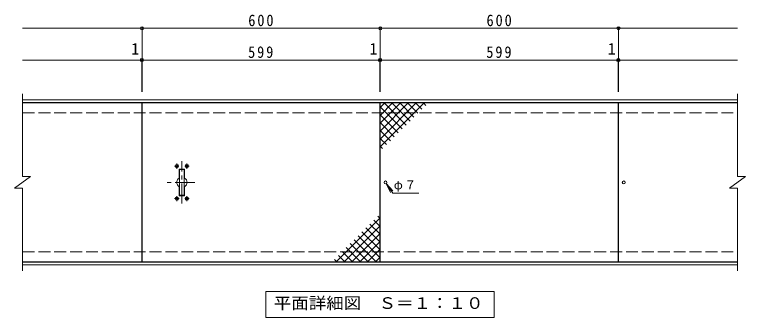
# Model space of a CAD drawing. Units: millimetres, scale not verified. Extents: x -1463 to 1619, y -1379 to 1292.
# Drawn here: x -1463 to 377, y 294 to 1056 of the extents above; entities that cross this region are included whole.
import ezdxf
from ezdxf.enums import TextEntityAlignment as Align

# ---------------------------------------------------------------- set-up
doc = ezdxf.new("R2010")
doc.units = ezdxf.units.MM
doc.header["$LTSCALE"] = 10
doc.header["$PDMODE"] = 32
doc.header["$PDSIZE"] = 8
doc.linetypes.add('CHAIN1', pattern=[8, 5, -1, 1, -1])
doc.linetypes.add('DASHED3', pattern=[4, 3, -1])
for name, color, linetype, lineweight in [('C-0', 6, 'Continuous', 9), ('C-1', 2, 'Continuous', 9), ('C-2', 3, 'Continuous', 9), ('C-4', 7, 'Continuous', 9), ('C-5', 7, 'Continuous', 9), ('C-A', 2, 'Continuous', 9)]:
    doc.layers.add(name, color=color, linetype=linetype, lineweight=lineweight)
doc.styles.add('ＭＳ ゴシック', font='')
doc.styles.get('ＭＳ ゴシック').set_extended_font_data('MS Gothic')

msp = doc.modelspace()

# ---------------------------------------------------------------- linework, layer by layer
at = {"layer": 'C-0', "color": 3}
for p, q in [((-1047.99, 665.26), (-1047.99, 602.26)), ((-1036.99, 666.26), (-1046.99, 666.26)), ((-1035.99, 665.26), (-1035.99, 602.26)), ((-1036.99, 601.26), (-1046.99, 601.26))]:
    msp.add_line(p, q, dxfattribs=at)
for centre, start, end in [((-1046.99, 665.26), 90, 180), ((-1036.99, 665.26), 0, 90), ((-1046.99, 602.26), 180, 270), ((-1036.99, 602.26), 270, 0)]:
    msp.add_arc(centre, 1, start, end, dxfattribs=at)
at = {"layer": 'C-1'}
for p, q in [((-1443.24, 841.76), (357.26, 841.76)), ((-1443.24, 834.76), (357.26, 834.76)), ((-1443.24, 432.76), (357.26, 432.76)), ((-1443.24, 425.76), (357.26, 425.76))]:
    msp.add_line(p, q, dxfattribs=at)
at = {"layer": 'C-1', "linetype": 'DASHED3'}
for p, q in [((-1443.24, 808.76), (357.26, 808.76)), ((-1443.24, 458.76), (357.26, 458.76))]:
    msp.add_line(p, q, dxfattribs=at)
at = {"layer": 'C-2'}
for p, q in [((-1443.24, 856.76), (-1443.24, 648.76)), ((357.26, 856.76), (357.26, 648.76)), ((-1443.24, 833.76), (-1143.24, 833.76)), ((-1143.24, 833.76), (-1143.24, 433.76)), ((57.76, 433.76), (57.76, 833.76)), ((57.76, 833.76), (357.26, 833.76)), ((-1048.99, 666.26), (-1048.99, 644.71)), ((-1047.99, 667.26), (-1035.99, 667.26)), ((-1034.99, 666.26), (-1034.99, 644.71)), ((-1463.24, 618.76), (-1423.24, 648.76)), ((-1443.24, 648.76), (-1423.24, 648.76)), ((337.26, 618.76), (377.26, 648.76)), ((357.26, 648.76), (377.26, 648.76)), ((-1463.24, 618.76), (-1443.24, 618.76)), ((-1443.24, 618.76), (-1443.24, 410.76)), ((-1048.99, 601.26), (-1048.99, 622.8)), ((-1034.99, 601.26), (-1034.99, 622.8)), ((337.26, 618.76), (357.26, 618.76)), ((357.26, 618.76), (357.26, 410.76)), ((-1047.99, 600.26), (-1035.99, 600.26)), ((-1143.24, 433.76), (-1443.24, 433.76)), ((357.26, 433.76), (57.76, 433.76))]:
    msp.add_line(p, q, dxfattribs=at)
for points in [[(-1142.24, 433.76), (-1142.24, 833.76), (-543.24, 833.76), (-543.24, 433.76)], [(-542.24, 433.76), (-542.24, 833.76), (56.76, 833.76), (56.76, 433.76)]]:
    msp.add_lwpolyline(points, close=True, dxfattribs=at)
for centre, radius, start, end in [((-1047.99, 666.26), 1, 90, 180), ((-1035.99, 666.26), 1, 0, 90), ((-1041.99, 633.76), 13, 122.57892, 237.42107), ((-1041.99, 633.76), 13, 302.57893, 57.42108), ((-1047.99, 601.26), 1, 180, 270), ((-1035.99, 601.26), 1, 270, 0)]:
    msp.add_arc(centre, radius, start, end, dxfattribs=at)
at = {"layer": 'C-4'}
for p, q in [((-1142.24, 861.76), (-1142.24, 1024.76)), ((-542.24, 861.76), (-542.24, 1024.76)), ((57.76, 861.76), (57.76, 1024.76)), ((-1443.24, 941.76), (-1143.24, 941.76)), ((-1143.24, 861.76), (-1143.24, 944.76)), ((-1143.24, 941.76), (-1142.24, 941.76)), ((-1142.24, 941.76), (-543.24, 941.76)), ((-543.24, 861.76), (-543.24, 944.76)), ((-543.24, 941.76), (-542.24, 941.76)), ((-542.24, 941.76), (56.76, 941.76)), ((56.76, 861.76), (56.76, 944.76)), ((56.76, 941.76), (57.76, 941.76)), ((57.76, 941.76), (357.26, 941.76))]:
    msp.add_line(p, q, dxfattribs=at)
msp.add_lwpolyline([(-1443.24, 1021.76), (-1142.24, 1021.76), (-542.24, 1021.76), (57.76, 1021.76), (357.26, 1021.76)], dxfattribs=at)
for p in [(-1142.24, 1021.76), (-542.24, 1021.76), (57.76, 1021.76), (-1143.24, 941.76), (-1142.24, 941.76), (-543.24, 941.76), (-542.24, 941.76), (56.76, 941.76), (57.76, 941.76)]:
    msp.add_point(p, dxfattribs=at)
at = {"layer": 'C-5'}
for p, q in [((-527.3, 630.84), (-510.98, 606.36)), ((-527.3, 630.84), (-516.27, 608.41)), ((-527.3, 630.84), (-510.84, 612.03)), ((-510.98, 606.36), (-445.14, 606.36))]:
    msp.add_line(p, q, dxfattribs=at)
msp.add_lwpolyline([(-830.49, 293.76), (-830.49, 358.76), (-255.49, 358.76), (-255.49, 293.76)], close=True, dxfattribs=at)
at = {"layer": 'C-A', "color": 3}
for p, q in [((-541.86, 822.98), (-531.08, 833.76)), ((-541.86, 803.18), (-511.28, 833.76)), ((-541.86, 783.38), (-491.48, 833.76)), ((-541.86, 763.58), (-471.68, 833.76)), ((-541.86, 743.78), (-451.89, 833.76)), ((-541.86, 723.98), (-432.09, 833.76)), ((-532.84, 833.76), (-477.29, 778.21)), ((-513.05, 833.76), (-467.39, 788.11)), ((-493.25, 833.76), (-457.49, 798.01)), ((-473.45, 833.76), (-447.59, 807.91)), ((-453.65, 833.76), (-437.7, 817.8)), ((-433.85, 833.76), (-427.8, 827.7)), ((-541.86, 822.98), (-487.19, 768.31)), ((-541.86, 803.18), (-497.09, 758.41)), ((-541.86, 783.38), (-506.99, 748.51)), ((-541.86, 763.58), (-516.89, 738.61)), ((-541.86, 743.78), (-526.79, 728.71)), ((-541.86, 723.98), (-536.69, 718.81)), ((-543.62, 543.53), (-653.4, 433.76)), ((-543.62, 523.73), (-558.7, 538.81)), ((-543.62, 543.53), (-548.8, 548.7)), ((-543.62, 523.73), (-633.6, 433.76)), ((-543.62, 484.14), (-578.49, 519.01)), ((-543.62, 503.93), (-568.59, 528.91)), ((-543.62, 503.93), (-613.8, 433.76)), ((-543.62, 444.54), (-598.29, 499.21)), ((-543.62, 464.34), (-588.39, 509.11)), ((-572.44, 433.76), (-618.09, 479.41)), ((-552.64, 433.76), (-608.19, 489.31)), ((-543.62, 484.14), (-594, 433.76)), ((-592.24, 433.76), (-627.99, 469.51)), ((-543.62, 464.34), (-574.2, 433.76)), ((-631.84, 433.76), (-647.79, 449.71)), ((-612.04, 433.76), (-637.89, 459.61)), ((-543.62, 444.54), (-554.41, 433.76)), ((-651.64, 433.76), (-657.69, 439.81))]:
    msp.add_line(p, q, dxfattribs=at)
at = {"layer": 'C-A', "linetype": 'CHAIN1'}
for p, q in [((-1054.49, 668.14), (-1054.49, 681.31)), ((-1029.49, 668.14), (-1029.49, 681.31)), ((-1049.66, 674.76), (-1060.3, 674.76)), ((-1034.25, 674.76), (-1023.68, 674.76)), ((-1048.98, 592.76), (-1060.3, 592.76)), ((-1054.49, 599.37), (-1054.49, 586.21)), ((-1034.89, 592.76), (-1023.68, 592.76)), ((-1029.49, 599.37), (-1029.49, 586.21))]:
    msp.add_line(p, q, dxfattribs=at)
at = {"layer": 'C-A', "color": 3, "linetype": 'CHAIN1'}
for p, q in [((-1041.99, 580.76), (-1041.99, 686.76)), ((-1009.22, 633.76), (-1082.2, 633.76))]:
    msp.add_line(p, q, dxfattribs=at)
at = {"layer": 'C-A'}
for p, q in [((-1056.89, 675.26), (-1055.74, 675.28)), ((-1056.89, 674.26), (-1056.89, 675.26)), ((-1056.89, 674.26), (-1055.74, 674.24)), ((-1055.74, 675.28), (-1055.24, 675.51)), ((-1055.74, 674.24), (-1055.24, 674.01)), ((-1055.01, 676.01), (-1055.24, 675.51)), ((-1055.01, 673.51), (-1055.24, 674.01)), ((-1054.99, 677.16), (-1055.01, 676.01)), ((-1054.99, 672.36), (-1055.01, 673.51)), ((-1054.99, 677.16), (-1053.99, 677.16)), ((-1053.99, 677.16), (-1053.97, 676.01)), ((-1053.97, 676.01), (-1053.74, 675.51)), ((-1053.97, 673.51), (-1053.74, 674.01)), ((-1053.24, 675.28), (-1053.74, 675.51)), ((-1053.24, 674.24), (-1053.74, 674.01)), ((-1052.09, 675.26), (-1053.24, 675.28)), ((-1052.09, 674.26), (-1053.24, 674.24)), ((-1052.09, 674.26), (-1052.09, 675.26)), ((-1031.89, 675.26), (-1030.74, 675.28)), ((-1031.89, 674.26), (-1031.89, 675.26)), ((-1031.89, 674.26), (-1030.74, 674.24)), ((-1030.74, 675.28), (-1030.24, 675.51)), ((-1030.74, 674.24), (-1030.24, 674.01)), ((-1030.01, 676.01), (-1030.24, 675.51)), ((-1030.01, 673.51), (-1030.24, 674.01)), ((-1029.99, 677.16), (-1030.01, 676.01)), ((-1029.99, 672.36), (-1030.01, 673.51)), ((-1029.99, 677.16), (-1028.99, 677.16)), ((-1028.99, 677.16), (-1028.97, 676.01)), ((-1028.97, 676.01), (-1028.74, 675.51)), ((-1028.97, 673.51), (-1028.74, 674.01)), ((-1028.24, 675.28), (-1028.74, 675.51)), ((-1028.24, 674.24), (-1028.74, 674.01)), ((-1027.09, 675.26), (-1028.24, 675.28)), ((-1027.09, 674.26), (-1028.24, 674.24)), ((-1027.09, 674.26), (-1027.09, 675.26)), ((-1056.89, 593.26), (-1055.74, 593.28)), ((-1056.89, 592.26), (-1056.89, 593.26)), ((-1056.89, 592.26), (-1055.74, 592.24)), ((-1055.74, 593.28), (-1055.24, 593.51)), ((-1055.74, 592.24), (-1055.24, 592.01)), ((-1055.01, 594.01), (-1055.24, 593.51)), ((-1055.01, 591.51), (-1055.24, 592.01)), ((-1054.99, 595.16), (-1055.01, 594.01)), ((-1054.99, 590.36), (-1055.01, 591.51)), ((-1054.99, 595.16), (-1053.99, 595.16)), ((-1053.99, 595.16), (-1053.97, 594.01)), ((-1053.97, 594.01), (-1053.74, 593.51)), ((-1053.97, 591.51), (-1053.74, 592.01)), ((-1053.24, 593.28), (-1053.74, 593.51)), ((-1053.24, 592.24), (-1053.74, 592.01)), ((-1052.09, 593.26), (-1053.24, 593.28)), ((-1052.09, 592.26), (-1053.24, 592.24)), ((-1052.09, 592.26), (-1052.09, 593.26)), ((-1031.89, 593.26), (-1030.74, 593.28)), ((-1031.89, 592.26), (-1031.89, 593.26)), ((-1031.89, 592.26), (-1030.74, 592.24)), ((-1030.74, 593.28), (-1030.24, 593.51)), ((-1030.74, 592.24), (-1030.24, 592.01)), ((-1030.01, 594.01), (-1030.24, 593.51)), ((-1030.01, 591.51), (-1030.24, 592.01)), ((-1029.99, 595.16), (-1030.01, 594.01)), ((-1029.99, 590.36), (-1030.01, 591.51)), ((-1029.99, 595.16), (-1028.99, 595.16)), ((-1028.99, 595.16), (-1028.97, 594.01)), ((-1028.97, 594.01), (-1028.74, 593.51)), ((-1028.97, 591.51), (-1028.74, 592.01)), ((-1028.24, 593.28), (-1028.74, 593.51)), ((-1028.24, 592.24), (-1028.74, 592.01)), ((-1027.09, 593.26), (-1028.24, 593.28)), ((-1027.09, 592.26), (-1028.24, 592.24)), ((-1027.09, 592.26), (-1027.09, 593.26))]:
    msp.add_line(p, q, dxfattribs=at)
for points in [[(-1054.99, 672.36), (-1053.99, 672.36), (-1053.97, 673.51)], [(-1029.99, 672.36), (-1028.99, 672.36), (-1028.97, 673.51)], [(-1054.99, 590.36), (-1053.99, 590.36), (-1053.97, 591.51)], [(-1029.99, 590.36), (-1028.99, 590.36), (-1028.97, 591.51)]]:
    msp.add_lwpolyline(points, dxfattribs=at)
for centre in [(-1054.49, 674.76), (-1029.49, 674.76), (-1054.49, 592.76), (-1029.49, 592.76)]:
    msp.add_circle(centre, 4.2, dxfattribs=at)
at = {"layer": 'C-A', "color": 3}
for centre in [(-529.24, 633.76), (70.76, 633.76)]:
    msp.add_circle(centre, 3.5, dxfattribs=at)

# ---------------------------------------------------------------- texts
at = {"layer": 'C-4', "color": 2, "style": 'ＭＳ ゴシック'}
for p in [(-1169.33, 946.76), (-569.33, 946.76), (30.67, 946.76)]:
    msp.add_text('1', height=29.33, dxfattribs=at).set_placement(p, align=Align.BOTTOM_LEFT)
at = {"layer": 'C-4', "color": 2, "char_height": 29.33, "attachment_point": 7, "style": 'ＭＳ ゴシック'}
for s, insert in [('\\T1.27;\\W0.9;600', (-874.74, 1026.76)), ('\\T1.27;\\W0.9;600', (-274.74, 1026.76)), ('\\T1.27;\\W0.9;599', (-875.24, 946.76)), ('\\T1.27;\\W0.9;599', (-275.24, 946.76))]:
    msp.add_mtext(s, dxfattribs=dict(at, insert=insert))
at = {"layer": 'C-5', "color": 2, "style": 'ＭＳ ゴシック', "width": 1.1}
msp.add_text('平面詳細図\u3000Ｓ＝１：１０', height=29.33, dxfattribs=at).set_placement((-810.49, 306.26), align=Align.BOTTOM_LEFT)
at = {"layer": 'C-5', "insert": (-508.22, 610.39), "char_height": 21.99, "attachment_point": 7, "style": 'ＭＳ ゴシック'}
msp.add_mtext('\\T1.17;φ７', dxfattribs=at)

doc.saveas('drawing.dxf')
